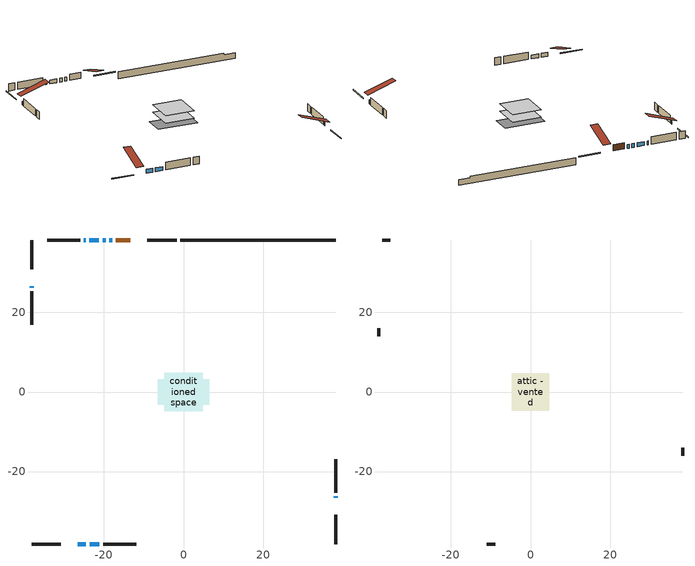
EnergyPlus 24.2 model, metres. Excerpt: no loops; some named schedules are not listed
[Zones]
conditioned space
 floor adiabatic (AdiabaticFloorConstruction): -4.78,-4.78 -4.78,4.78 4.78,4.78 4.78,-4.78 z0.77
 floor foundation (Slab1 construction): -6.52,-3.24 -6.52,3.24 6.52,3.24 6.52,-3.24 z-1.52
 wall outside (RimJoist1 construction): -1.75,38.19 -9.07,38.19 / -38.19,-38.19 -30.88,-38.19 / -38.19,38.19 -38.19,30.88 / 38.19,-38.19 38.19,-30.88 z0.77:1.07
 wall outside (AdiabaticWallConstruction 1): -13.36,38.19 -16.97,38.19 z0.77:2.8
 wall outside (AdiabaticWallConstruction): -17.89,38.19 -18.6,38.19 / -19.52,38.19 -20.31,38.19 / -38.19,26.58 -38.19,26.18 / 38.19,-26.58 38.19,-26.18 / -21.24,38.19 -23.69,38.19 / -24.61,38.19 -25.03,38.19 / -26.58,-38.19 -24.52,-38.19 / -23.59,-38.19 -21.15,-38.19 z0.77:1.99
 wall outside (Wall1 construction): -25.96,38.19 -34.27,38.19 / -20.22,-38.19 -11.91,-38.19 / -38.19,25.26 -38.19,16.94 / 38.19,-25.26 38.19,-16.94 z0.77:3.21
 wall foundation (FoundationWall1 construction): -0.82,38.19,-1.52 -0.82,38.19,0.77 34.29,38.19,0.77 34.29,38.19,0.28 38.19,38.19,0.28 38.19,38.19,-1.52
 window (WindowConstruction): -17.89,38.19 -18.59,38.19 z0.77:1.99
 window (WindowConstruction 5): -19.52,38.19 -20.31,38.19 z0.77:1.99
 window (WindowConstruction 6): -38.19,26.58 -38.19,26.18 z0.77:1.99
 window (WindowConstruction 7): 38.19,-26.58 38.19,-26.18 z0.77:1.99
 window (WindowConstruction 1): -21.24,38.19 -23.68,38.19 z0.77:1.99
 window (WindowConstruction 2): -24.61,38.19 -25.03,38.19 z0.77:1.99
 window (WindowConstruction 3): -26.58,-38.19 -24.52,-38.19 z0.77:1.99
 window (WindowConstruction 4): -23.59,-38.19 -21.15,-38.19 z0.77:1.99
 door (Door): -13.36,38.19 -16.97,38.19 z0.77:2.8
 ceiling adiabatic (AdiabaticFloorConstruction): 4.78,-4.78 4.78,4.78 -4.78,4.78 -4.78,-4.78 z0.77
attic - vented
 floor to conditioned space (Floor1 construction Reversed): -4.75,-4.75 -4.75,4.75 4.75,4.75 4.75,-4.75 z3.21
 wall outside (Wall2 construction): -35.2,38.19 -37.26,38.19 / -10.98,-38.19 -8.92,-38.19 / -38.19,16.01 -38.19,13.95 / 38.19,-16.01 38.19,-13.95 z0.77:3.21
 roof outside (Roof1 construction): -12.43,38.19,3.21 -12.43,28.93,6.3 -9.99,28.93,6.3 -9.99,38.19,3.21; -27.51,-38.19,3.21 -27.51,-28.93,6.3 -29.95,-28.93,6.3 -29.95,-38.19,3.21; -38.19,27.51,3.21 -28.93,27.51,6.3 -28.93,29.95,6.3 -38.19,29.95,3.21; 38.19,-27.51,3.21 28.93,-27.51,6.3 28.93,-29.95,6.3 38.19,-29.95,3.21
[Building]
Building 1: Terrain=Suburbs
[Site:Location]
Estevan AP_SK: Latitude {deg}=49.21; Longitude {deg}=-102.97; Time Zone {hr}=-6; Elevation {m}=580; Keep Site Location Information=Yes
[Site:GroundTemperature:Shallow]
-2.14499, -4.68774, -4.89137, -3.68471, 1.15939, 5.98092, 10.1609, 12.8089, 13.0338, 10.8802, 6.80675, 2.13313
[Site:WaterMainsTemperature]
Calculation Method=Schedule; Temperature Schedule=mains temperature schedule
[Material] Roughness=Rough; Thermal Absorptance=0.9
Name | Thickness {m} | Conductivity {W/m-K} | Density {kg/m3} | Specific Heat {J/kg-K} | Solar Absorptance | Visible Absorptance
asphalt or fiberglass shingles | 0.00635 | 0.162714 | 1121.4 | 1465.45 | 0.84 | 0.84
ceiling loosefill ins | 0.254 | 0.0480833 | 16.02 | 1046.75 | 0.7 | 0.7
ceiling stud and cavity | 0.1397 | 0.0953572 | 65.682 | 1177.47 | 0.7 | 0.7
concrete 4.0 in. | 0.1016 | 1.803125 | 2242.8 | 837.4 | 0.7 | 0.7
concrete 8.0 in. | 0.2032 | 1.803125 | 2242.8 | 837.4 | 0.7 | 0.7
door material | 0.04445 | 0.327969 | 512.64 | 1214.23 | 0.7 | 0.7
exterior vertical ins | 0.0457286 | 0.029427 | 32.04 | 1214.23 | 0.7 | 0.7
floor covering | 0.0127 | 0.0433444 | 54.468 | 1339.84 | 0.6 | 0.6
floor rigid ins; wall rigid ins 1 | 0.512978 | 0.029427 | 32.04 | 1214.23 | 0.7 | 0.7
floor stud and cavity | 0.1397 | 1.75129 | 37.0049 | 1207.88 | 0.7 | 0.7
furniture material conditioned space 1 | 0.1524 | 0.115458 | 640.8 | 1214.23 | 0.6 | 0.6
gypsum board | 0.0127 | 0.160291 | 801 | 837.4 | 0.6 | 0.6
gypsum board 1 | 0.0127 | 0.160291 | 801 | 837.4 | 0.7 | 0.7
osb sheathing 0.5 in. | 0.0127 | 0.115458 | 512.64 | 1214.23 | 0.7 | 0.7
osb sheathing 0.75 in. | 0.01905 | 0.115458 | 512.64 | 1214.23 | 0.7 | 0.7
osb sheathing 2.0 in. | 0.0508 | 0.115458 | 512.64 | 1214.23 | 0.7 | 0.7
rim joist stud and cavity | 0.0508 | 0.0309689 | 125.044 | 1163.47 | 0.6 | 0.6
wall rigid ins | 0.051816 | 0.029427 | 32.04 | 1214.23 | 0.7 | 0.7
wall stud and cavity | 0.1397 | 0.21101 | 139.0536 | 1170.24 | 0.7 | 0.7
wall stud and cavity 1 | 0.0889 | 6.1454 | 50.32683 | 1063.81 | 0.6 | 0.6
wall stud and cavity 2 | 0.0889 | 0.380278 | 52.3479 | 1209.89 | 0.7 | 0.7
wall stud and cavity 3 | 0.0889 | 0.391764 | 83.0341 | 1211.67 | 0.7 | 0.7
wood siding | 0.0254 | 0.102417 | 544.68 | 1172.36 | 0 | 0
wood siding 1 | 0.00254 | 0.102417 | 544.68 | 1172.36 | 0 | 0
wood siding 2; wood siding 3; wood siding 4 | 0.0254 | 0.102417 | 544.68 | 1172.36 | 0.7 | 0.7
[WindowMaterial:SimpleGlazingSystem]
Name | U-Factor {W/m2-K} | Solar Heat Gain Coefficient
WindowMaterial | 2.97981 | 0.61
WindowMaterial 1 | 2.78449 | 0.57
WindowMaterial 2 | 2.986628 | 0.6
WindowMaterial 3 | 2.197386 | 0.56
WindowMaterial 4 | 2.98833 | 0.6
[Construction]
AdiabaticFloorConstruction: floor stud and cavity, floor rigid ins, osb sheathing 0.75 in., floor covering
AdiabaticWallConstruction: wood siding 3, wall rigid ins 1, wall stud and cavity 2, gypsum board
AdiabaticWallConstruction 1: wood siding 4, wall rigid ins 1, wall stud and cavity 2, gypsum board
Door: door material
Floor1 construction Reversed: gypsum board, ceiling stud and cavity, ceiling loosefill ins
FoundationWall1 construction: concrete 8.0 in., gypsum board 1
furniture construction conditioned space 1: furniture material conditioned space 1
PartitionWallConstruction: gypsum board, wall stud and cavity 3, gypsum board
RimJoist1 construction: wood siding 2, osb sheathing 2.0 in., rim joist stud and cavity
Roof1 construction: asphalt or fiberglass shingles
Slab1 construction: concrete 4.0 in.
Wall1 construction: wood siding, wall rigid ins, osb sheathing 0.5 in., wall stud and cavity, gypsum board
Wall2 construction: wood siding 1, wall stud and cavity 1
WindowConstruction: WindowMaterial
WindowConstruction 1; WindowConstruction 4: WindowMaterial 1
WindowConstruction 2: WindowMaterial 2
WindowConstruction 3: WindowMaterial 3
WindowConstruction 5; WindowConstruction 6; WindowConstruction 7: WindowMaterial 4
[Zone] Multiplier=1; Part of Total Floor Area=Yes
Name | Volume {m3}
attic - vented | 45.2928
conditioned space | 439
[Space]
Name | Zone | Volume {m3}
attic - vented 1 | attic - vented | 45.2928
conditioned space 1 | conditioned space | 439
[ZoneInfiltration:EffectiveLeakageArea]
infil attic - vented 1: Zone or Space=attic - vented 1; Schedule=Always On Discrete; Effective Air Leakage Area {cm2}=3099.09; Stack Coefficient=0.000384208; Wind Coefficient=1.32435e-05
[ZoneMixing]
whole house fan mix: Zone or Space=attic - vented; Schedule=Always On Continuous; Design Flow Rate Calculation Method=Flow/Zone; Design Flow Rate {m3/s}=0; Source Zone or Space=conditioned space
[SurfaceProperty:ExposedFoundationPerimeter]
Slab1: Exposed Perimeter Calculation Method=TotalExposedPerimeter; Total Exposed Perimeter {m}=39.014
[InternalMass] Zone or ZoneList=conditioned space; Space or SpaceList=conditioned space 1
Name | Construction | Surface Area {m2}
furniture mass conditioned space 1 | furniture construction conditioned space 1 | 70.2399
partition wall mass | PartitionWallConstruction | 175.6
[Lights]
interior lighting: Zone or ZoneList or Space or SpaceList=conditioned space 1; Schedule=interior lighting schedule; Design Level Calculation Method=LightingLevel; Lighting Level {W}=343.2; Return Air Fraction=0; Fraction Radiant=0.6; Fraction Visible=0.2; Fraction Replaceable=1
[People]
occupants: Zone or ZoneList or Space or SpaceList=conditioned space 1; Number of People Schedule=occupants schedule; Number of People Calculation Method=People; Number of People=3; Fraction Radiant=0.314171; Sensible Heat Fraction=0.56303; Activity Level Schedule=occupants activity schedule; Carbon Dioxide Generation Rate {m3/s-W}=0; Enable ASHRAE 55 Comfort Warnings=No; Mean Radiant Temperature Calculation Type=EnclosureAveraged
[ElectricEquipment] Zone or ZoneList or Space or SpaceList=conditioned space 1; Design Level Calculation Method=EquipmentLevel
Name | Schedule | Design Level {W} | Fraction Latent | Fraction Radiant | Fraction Lost
clothes dryer | clothes dryer schedule | 140.772 | 0.015 | 0.081 | 0.85
clothes washer | clothes washer schedule | 32.1985 | 0.03 | 0.162 | 0.7
cooking range | cooking range schedule | 215.147 | 0.08 | 0.432 | 0.2
dishwasher | dishwasher schedule | 66.8632 | 0.3 | 0.18 | 0.4
fridge | fridge schedule | 72.9452 | 0 | 0.6 | 0
mech vent house fan | mech vent house fan schedule | 0 | 0 | 0 | 1
mech vent house fan cfis | mech vent house fan cfis schedule | 0 | 0 | 0 | 0
misc plug loads | misc plug loads schedule | 494.7 | 0.045 | 0.513 | 0.1
whole house fan | Always On Discrete | 0 | 0 | 0 | 1
[OtherEquipment] Zone or ZoneList or Space or SpaceList=conditioned space 1; Design Level Calculation Method=EquipmentLevel
Name | Fuel Type | Schedule | Design Level {W} | Fraction Latent | Fraction Radiant | Fraction Lost
clothes dryer 1 | Electricity | clothes dryer schedule | 0 | 0.015 | 0.081 | 0.85
cooking range 1 | Electricity | cooking range schedule | 0 | 0.08 | 0.432 | 0.2
general water use latent | None | general water use schedule | 62.594 | 1 | 0 | 0
general water use sensible | None | general water use schedule | -61.6891 | 0 | 0.6 | 0
mech vent house fan latent load | None | Always On Discrete | 0 | 1 | 0 | 0
mech vent house fan sensible load | None | Always On Discrete | 0 | 0 | 0 | 0
water heater energy adjustment1 | NaturalGas | Always On Discrete | 0.01 | 0 | 0 | 1
[ZoneInfiltration:DesignFlowRate] Zone or ZoneList or Space or SpaceList=conditioned space 1; Schedule=Always On Discrete; Design Flow Rate Calculation Method=Flow/Zone; Design Flow Rate {m3/s}=0
infil flow; natural vent flow; whole house fan flow
[Foundation:Kiva]
Foundation Kiva 1: Initial Indoor Air Temperature {C}=21; Wall Height Above Grade {m}=0.769986; Wall Depth Below Slab {m}=0.2032; Custom Block Material Name 1=exterior vertical ins; Custom Block Depth 1 {m}=2.28999; Custom Block X Position 1 {m}=0.2159; Custom Block Z Position 1 {m}=0
[Foundation:Kiva:Settings]
Soil Conductivity {W/m-K}=0.849921; Soil Density {kg/m3}=1842.3; Soil Specific Heat {J/kg-K}=418.7; Ground Solar Absorptivity=0.9; Ground Thermal Absorptivity=0.9; Ground Surface Roughness {m}=0.03; Far-Field Width {m}=40; Deep-Ground Boundary Condition=ZeroFlux; Deep-Ground Depth {m}=40; Minimum Cell Dimension {m}=0.2; Maximum Cell Growth Coefficient=3; Simulation Timestep=Timestep
[Exterior:Lights]
exterior lighting: Schedule=exterior lighting schedule; Design Level {W}=75.6
[Schedule:Constant]
Name | Hourly Value
Always On Continuous; mech vent house fan schedule; mech vent house fan cfis schedule; Always On Discrete | 1
occupants activity schedule | 117.228
fridge schedule | 0
[Schedule:Day:Interval]
interior lighting schedule day: No, 01:00, 0.108182, 04:00, 0.0901515, 05:00, 0.0991667, 06:00, 0.162273, 07:00, 0.270455, 08:00, 0.342576, 10:00, 0.369621, 11:00, 0.351591, 12:00, 0.333561, 13:00, 0.324545, 14:00, 0.31553, 15:00, 0.333561, 16:00, 0.369621, 17:00, 0.450758, 18:00, 0.585985, 19:00, 0.775303, 20:00, 0.955606, 21:00, 0.991667, 22:00, 0.712197, 23:00, 0.360606, 24:00, 0.162273
interior lighting schedule day 1: No, 01:00, 0.100909, 04:00, 0.0840909, 05:00, 0.0925, 06:00, 0.151364, 07:00, 0.252273, 08:00, 0.319545, 10:00, 0.344773, 11:00, 0.327955, 12:00, 0.311136, 13:00, 0.302727, 14:00, 0.294318, 15:00, 0.311136, 16:00, 0.344773, 17:00, 0.420455, 18:00, 0.546591, 19:00, 0.723182, 20:00, 0.891364, 21:00, 0.925, 22:00, 0.664318, 23:00, 0.336364, 24:00, 0.151364
interior lighting schedule day 2: No, 01:00, 0.0927273, 04:00, 0.0772727, 05:00, 0.085, 06:00, 0.139091, 07:00, 0.231818, 08:00, 0.293636, 10:00, 0.316818, 11:00, 0.301364, 12:00, 0.285909, 13:00, 0.278182, 14:00, 0.270455, 15:00, 0.285909, 16:00, 0.316818, 17:00, 0.386364, 18:00, 0.502273, 19:00, 0.664545, 20:00, 0.819091, 21:00, 0.85, 22:00, 0.610455, 23:00, 0.309091, 24:00, 0.139091
interior lighting schedule day 3: No, 01:00, 0.0845455, 04:00, 0.0704545, 05:00, 0.0775, 06:00, 0.126818, 07:00, 0.211364, 08:00, 0.267727, 10:00, 0.288864, 11:00, 0.274773, 12:00, 0.260682, 13:00, 0.253636, 14:00, 0.246591, 15:00, 0.260682, 16:00, 0.288864, 17:00, 0.352273, 18:00, 0.457955, 19:00, 0.605909, 20:00, 0.746818, 21:00, 0.775, 22:00, 0.556591, 23:00, 0.281818, 24:00, 0.126818
interior lighting schedule day 4: No, 01:00, 0.0763636, 04:00, 0.0636364, 05:00, 0.07, 06:00, 0.114545, 07:00, 0.190909, 08:00, 0.241818, 10:00, 0.260909, 11:00, 0.248182, 12:00, 0.235455, 13:00, 0.229091, 14:00, 0.222727, 15:00, 0.235455, 16:00, 0.260909, 17:00, 0.318182, 18:00, 0.413636, 19:00, 0.547273, 20:00, 0.674545, 21:00, 0.7, 22:00, 0.502727, 23:00, 0.254545, 24:00, 0.114545
interior lighting schedule default day: No, 24:00, 0
[Schedule:Week:Daily]
interior lighting schedule Week Rule - Jan1-Jan27: interior lighting schedule day, interior lighting schedule day, interior lighting schedule day, interior lighting schedule day, interior lighting schedule day, interior lighting schedule day, interior lighting schedule day, interior lighting schedule default day, interior lighting schedule default day, interior lighting schedule default day, interior lighting schedule default day, interior lighting schedule default day
interior lighting schedule Week Rule - Jan28-Feb3: interior lighting schedule day, interior lighting schedule day, interior lighting schedule day, interior lighting schedule day, interior lighting schedule day 1, interior lighting schedule day 1, interior lighting schedule day 1, interior lighting schedule default day, interior lighting schedule default day, interior lighting schedule default day, interior lighting schedule default day, interior lighting schedule default day
interior lighting schedule Week Rule - Feb4-Feb24: interior lighting schedule day 1, interior lighting schedule day 1, interior lighting schedule day 1, interior lighting schedule day 1, interior lighting schedule day 1, interior lighting schedule day 1, interior lighting schedule day 1, interior lighting schedule default day, interior lighting schedule default day, interior lighting schedule default day, interior lighting schedule default day, interior lighting schedule default day
interior lighting schedule Week Rule - Feb25-Mar3: interior lighting schedule day 1, interior lighting schedule day 1, interior lighting schedule day 1, interior lighting schedule day 1, interior lighting schedule day 2, interior lighting schedule day 2, interior lighting schedule day 2, interior lighting schedule default day, interior lighting schedule default day, interior lighting schedule default day, interior lighting schedule default day, interior lighting schedule default day
interior lighting schedule Week Rule - Mar4-Mar31: interior lighting schedule day 2, interior lighting schedule day 2, interior lighting schedule day 2, interior lighting schedule day 2, interior lighting schedule day 2, interior lighting schedule day 2, interior lighting schedule day 2, interior lighting schedule default day, interior lighting schedule default day, interior lighting schedule default day, interior lighting schedule default day, interior lighting schedule default day
interior lighting schedule Week Rule - Apr1-Apr28: interior lighting schedule day 3, interior lighting schedule day 3, interior lighting schedule day 3, interior lighting schedule day 3, interior lighting schedule day 3, interior lighting schedule day 3, interior lighting schedule day 3, interior lighting schedule default day, interior lighting schedule default day, interior lighting schedule default day, interior lighting schedule default day, interior lighting schedule default day
interior lighting schedule Week Rule - Apr29-May5: interior lighting schedule day 3, interior lighting schedule day 3, interior lighting schedule day 4, interior lighting schedule day 4, interior lighting schedule day 4, interior lighting schedule day 4, interior lighting schedule day 4, interior lighting schedule default day, interior lighting schedule default day, interior lighting schedule default day, interior lighting schedule default day, interior lighting schedule default day
interior lighting schedule Week Rule - May6-May26: interior lighting schedule day 4, interior lighting schedule day 4, interior lighting schedule day 4, interior lighting schedule day 4, interior lighting schedule day 4, interior lighting schedule day 4, interior lighting schedule day 4, interior lighting schedule default day, interior lighting schedule default day, interior lighting schedule default day, interior lighting schedule default day, interior lighting schedule default day
interior lighting schedule Week Rule - May27-Jun2: interior lighting schedule day 4, interior lighting schedule day 4, interior lighting schedule day 4, interior lighting schedule day 4, interior lighting schedule day 4, interior lighting schedule day 5, interior lighting schedule day 5, interior lighting schedule default day, interior lighting schedule default day, interior lighting schedule default day, interior lighting schedule default day, interior lighting schedule default day
interior lighting schedule Week Rule - Jun3-Jun30: interior lighting schedule day 5, interior lighting schedule day 5, interior lighting schedule day 5, interior lighting schedule day 5, interior lighting schedule day 5, interior lighting schedule day 5, interior lighting schedule day 5, interior lighting schedule default day, interior lighting schedule default day, interior lighting schedule default day, interior lighting schedule default day, interior lighting schedule default day
interior lighting schedule Week Rule - Jul1-Jul28: interior lighting schedule day 6, interior lighting schedule day 6, interior lighting schedule day 6, interior lighting schedule day 6, interior lighting schedule day 6, interior lighting schedule day 6, interior lighting schedule day 6, interior lighting schedule default day, interior lighting schedule default day, interior lighting schedule default day, interior lighting schedule default day, interior lighting schedule default day
interior lighting schedule Week Rule - Jul29-Aug4: interior lighting schedule day 6, interior lighting schedule day 6, interior lighting schedule day 6, interior lighting schedule day 7, interior lighting schedule day 7, interior lighting schedule day 7, interior lighting schedule day 7, interior lighting schedule default day, interior lighting schedule default day, interior lighting schedule default day, interior lighting schedule default day, interior lighting schedule default day
interior lighting schedule Week Rule - Aug5-Aug25: interior lighting schedule day 7, interior lighting schedule day 7, interior lighting schedule day 7, interior lighting schedule day 7, interior lighting schedule day 7, interior lighting schedule day 7, interior lighting schedule day 7, interior lighting schedule default day, interior lighting schedule default day, interior lighting schedule default day, interior lighting schedule default day, interior lighting schedule default day
interior lighting schedule Week Rule - Aug26-Sep1: interior lighting schedule day 7, interior lighting schedule day 7, interior lighting schedule day 7, interior lighting schedule day 7, interior lighting schedule day 7, interior lighting schedule day 7, interior lighting schedule day 8, interior lighting schedule default day, interior lighting schedule default day, interior lighting schedule default day, interior lighting schedule default day, interior lighting schedule default day
interior lighting schedule Week Rule - Sep2-Sep29: interior lighting schedule day 8, interior lighting schedule day 8, interior lighting schedule day 8, interior lighting schedule day 8, interior lighting schedule day 8, interior lighting schedule day 8, interior lighting schedule day 8, interior lighting schedule default day, interior lighting schedule default day, interior lighting schedule default day, interior lighting schedule default day, interior lighting schedule default day
interior lighting schedule Week Rule - Sep30-Oct6: interior lighting schedule day 8, interior lighting schedule day 9, interior lighting schedule day 9, interior lighting schedule day 9, interior lighting schedule day 9, interior lighting schedule day 9, interior lighting schedule day 9, interior lighting schedule default day, interior lighting schedule default day, interior lighting schedule default day, interior lighting schedule default day, interior lighting schedule default day
interior lighting schedule Week Rule - Oct7-Oct27: interior lighting schedule day 9, interior lighting schedule day 9, interior lighting schedule day 9, interior lighting schedule day 9, interior lighting schedule day 9, interior lighting schedule day 9, interior lighting schedule day 9, interior lighting schedule default day, interior lighting schedule default day, interior lighting schedule default day, interior lighting schedule default day, interior lighting schedule default day
interior lighting schedule Week Rule - Oct28-Nov3: interior lighting schedule day 9, interior lighting schedule day 9, interior lighting schedule day 9, interior lighting schedule day 9, interior lighting schedule day 10, interior lighting schedule day 10, interior lighting schedule day 10, interior lighting schedule default day, interior lighting schedule default day, interior lighting schedule default day, interior lighting schedule default day, interior lighting schedule default day
interior lighting schedule Week Rule - Nov4-Nov24: interior lighting schedule day 10, interior lighting schedule day 10, interior lighting schedule day 10, interior lighting schedule day 10, interior lighting schedule day 10, interior lighting schedule day 10, interior lighting schedule day 10, interior lighting schedule default day, interior lighting schedule default day, interior lighting schedule default day, interior lighting schedule default day, interior lighting schedule default day
interior lighting schedule Week Rule - Nov25-Dec1: interior lighting schedule day 10, interior lighting schedule day 10, interior lighting schedule day 10, interior lighting schedule day 10, interior lighting schedule day 10, interior lighting schedule day 10, interior lighting schedule day 11, interior lighting schedule default day, interior lighting schedule default day, interior lighting schedule default day, interior lighting schedule default day, interior lighting schedule default day
interior lighting schedule Week Rule - Dec2-Dec31: interior lighting schedule day 11, interior lighting schedule day 11, interior lighting schedule day 11, interior lighting schedule day 11, interior lighting schedule day 11, interior lighting schedule day 11, interior lighting schedule day 11, interior lighting schedule default day, interior lighting schedule default day, interior lighting schedule default day, interior lighting schedule default day, interior lighting schedule default day
occupants schedule Week Rule - Jan1-Dec31: occupants schedule day, occupants schedule day, occupants schedule day, occupants schedule day, occupants schedule day, occupants schedule day, occupants schedule day, occupants schedule default day, occupants schedule default day, occupants schedule default day, occupants schedule default day, occupants schedule default day
clothes dryer schedule Week Rule - Jan1-Dec31: clothes dryer schedule day, clothes dryer schedule day, clothes dryer schedule day, clothes dryer schedule day, clothes dryer schedule day, clothes dryer schedule day, clothes dryer schedule day, clothes dryer schedule default day, clothes dryer schedule default day, clothes dryer schedule default day, clothes dryer schedule default day, clothes dryer schedule default day
clothes washer schedule Week Rule - Jan1-Dec31: clothes washer schedule day, clothes washer schedule day, clothes washer schedule day, clothes washer schedule day, clothes washer schedule day, clothes washer schedule day, clothes washer schedule day, clothes washer schedule default day, clothes washer schedule default day, clothes washer schedule default day, clothes washer schedule default day, clothes washer schedule default day
cooking range schedule Week Rule - Jan1-Dec31: cooking range schedule day, cooking range schedule day, cooking range schedule day, cooking range schedule day, cooking range schedule day, cooking range schedule day, cooking range schedule day, cooking range schedule default day, cooking range schedule default day, cooking range schedule default day, cooking range schedule default day, cooking range schedule default day
dishwasher schedule Week Rule - Jan1-Dec31: dishwasher schedule day, dishwasher schedule day, dishwasher schedule day, dishwasher schedule day, dishwasher schedule day, dishwasher schedule day, dishwasher schedule day, dishwasher schedule default day, dishwasher schedule default day, dishwasher schedule default day, dishwasher schedule default day, dishwasher schedule default day
misc plug loads schedule Week Rule - Jan1-Dec31: misc plug loads schedule day, misc plug loads schedule day, misc plug loads schedule day, misc plug loads schedule day, misc plug loads schedule day, misc plug loads schedule day, misc plug loads schedule day, misc plug loads schedule default day, misc plug loads schedule default day, misc plug loads schedule default day, misc plug loads schedule default day, misc plug loads schedule default day
general water use schedule Week Rule - Jan1-Dec31: general water use schedule day, general water use schedule day, general water use schedule day, general water use schedule day, general water use schedule day, general water use schedule day, general water use schedule day, general water use schedule default day, general water use schedule default day, general water use schedule default day, general water use schedule default day, general water use schedule default day
exterior lighting schedule Week Rule - Jan1-Jan27: exterior lighting schedule day, exterior lighting schedule day, exterior lighting schedule day, exterior lighting schedule day, exterior lighting schedule day, exterior lighting schedule day, exterior lighting schedule day, exterior lighting schedule default day, exterior lighting schedule default day, exterior lighting schedule default day, exterior lighting schedule default day, exterior lighting schedule default day
exterior lighting schedule Week Rule - Jan28-Feb3: exterior lighting schedule day, exterior lighting schedule day, exterior lighting schedule day, exterior lighting schedule day, exterior lighting schedule day 1, exterior lighting schedule day 1, exterior lighting schedule day 1, exterior lighting schedule default day, exterior lighting schedule default day, exterior lighting schedule default day, exterior lighting schedule default day, exterior lighting schedule default day
exterior lighting schedule Week Rule - Feb4-Feb24: exterior lighting schedule day 1, exterior lighting schedule day 1, exterior lighting schedule day 1, exterior lighting schedule day 1, exterior lighting schedule day 1, exterior lighting schedule day 1, exterior lighting schedule day 1, exterior lighting schedule default day, exterior lighting schedule default day, exterior lighting schedule default day, exterior lighting schedule default day, exterior lighting schedule default day
exterior lighting schedule Week Rule - Feb25-Mar3: exterior lighting schedule day 1, exterior lighting schedule day 1, exterior lighting schedule day 1, exterior lighting schedule day 1, exterior lighting schedule day 2, exterior lighting schedule day 2, exterior lighting schedule day 2, exterior lighting schedule default day, exterior lighting schedule default day, exterior lighting schedule default day, exterior lighting schedule default day, exterior lighting schedule default day
exterior lighting schedule Week Rule - Mar4-Mar31: exterior lighting schedule day 2, exterior lighting schedule day 2, exterior lighting schedule day 2, exterior lighting schedule day 2, exterior lighting schedule day 2, exterior lighting schedule day 2, exterior lighting schedule day 2, exterior lighting schedule default day, exterior lighting schedule default day, exterior lighting schedule default day, exterior lighting schedule default day, exterior lighting schedule default day
exterior lighting schedule Week Rule - Apr1-Apr28: exterior lighting schedule day 3, exterior lighting schedule day 3, exterior lighting schedule day 3, exterior lighting schedule day 3, exterior lighting schedule day 3, exterior lighting schedule day 3, exterior lighting schedule day 3, exterior lighting schedule default day, exterior lighting schedule default day, exterior lighting schedule default day, exterior lighting schedule default day, exterior lighting schedule default day
exterior lighting schedule Week Rule - Apr29-May5: exterior lighting schedule day 3, exterior lighting schedule day 3, exterior lighting schedule day 4, exterior lighting schedule day 4, exterior lighting schedule day 4, exterior lighting schedule day 4, exterior lighting schedule day 4, exterior lighting schedule default day, exterior lighting schedule default day, exterior lighting schedule default day, exterior lighting schedule default day, exterior lighting schedule default day
exterior lighting schedule Week Rule - May6-May26: exterior lighting schedule day 4, exterior lighting schedule day 4, exterior lighting schedule day 4, exterior lighting schedule day 4, exterior lighting schedule day 4, exterior lighting schedule day 4, exterior lighting schedule day 4, exterior lighting schedule default day, exterior lighting schedule default day, exterior lighting schedule default day, exterior lighting schedule default day, exterior lighting schedule default day
exterior lighting schedule Week Rule - May27-Jun2: exterior lighting schedule day 4, exterior lighting schedule day 4, exterior lighting schedule day 4, exterior lighting schedule day 4, exterior lighting schedule day 4, exterior lighting schedule day 5, exterior lighting schedule day 5, exterior lighting schedule default day, exterior lighting schedule default day, exterior lighting schedule default day, exterior lighting schedule default day, exterior lighting schedule default day
exterior lighting schedule Week Rule - Jun3-Jun30: exterior lighting schedule day 5, exterior lighting schedule day 5, exterior lighting schedule day 5, exterior lighting schedule day 5, exterior lighting schedule day 5, exterior lighting schedule day 5, exterior lighting schedule day 5, exterior lighting schedule default day, exterior lighting schedule default day, exterior lighting schedule default day, exterior lighting schedule default day, exterior lighting schedule default day
exterior lighting schedule Week Rule - Jul1-Jul28: exterior lighting schedule day 6, exterior lighting schedule day 6, exterior lighting schedule day 6, exterior lighting schedule day 6, exterior lighting schedule day 6, exterior lighting schedule day 6, exterior lighting schedule day 6, exterior lighting schedule default day, exterior lighting schedule default day, exterior lighting schedule default day, exterior lighting schedule default day, exterior lighting schedule default day
exterior lighting schedule Week Rule - Jul29-Aug4: exterior lighting schedule day 6, exterior lighting schedule day 6, exterior lighting schedule day 6, exterior lighting schedule day 7, exterior lighting schedule day 7, exterior lighting schedule day 7, exterior lighting schedule day 7, exterior lighting schedule default day, exterior lighting schedule default day, exterior lighting schedule default day, exterior lighting schedule default day, exterior lighting schedule default day
exterior lighting schedule Week Rule - Aug5-Aug25: exterior lighting schedule day 7, exterior lighting schedule day 7, exterior lighting schedule day 7, exterior lighting schedule day 7, exterior lighting schedule day 7, exterior lighting schedule day 7, exterior lighting schedule day 7, exterior lighting schedule default day, exterior lighting schedule default day, exterior lighting schedule default day, exterior lighting schedule default day, exterior lighting schedule default day
exterior lighting schedule Week Rule - Aug26-Sep1: exterior lighting schedule day 7, exterior lighting schedule day 7, exterior lighting schedule day 7, exterior lighting schedule day 7, exterior lighting schedule day 7, exterior lighting schedule day 7, exterior lighting schedule day 8, exterior lighting schedule default day, exterior lighting schedule default day, exterior lighting schedule default day, exterior lighting schedule default day, exterior lighting schedule default day
exterior lighting schedule Week Rule - Sep2-Sep29: exterior lighting schedule day 8, exterior lighting schedule day 8, exterior lighting schedule day 8, exterior lighting schedule day 8, exterior lighting schedule day 8, exterior lighting schedule day 8, exterior lighting schedule day 8, exterior lighting schedule default day, exterior lighting schedule default day, exterior lighting schedule default day, exterior lighting schedule default day, exterior lighting schedule default day
exterior lighting schedule Week Rule - Sep30-Oct6: exterior lighting schedule day 8, exterior lighting schedule day 9, exterior lighting schedule day 9, exterior lighting schedule day 9, exterior lighting schedule day 9, exterior lighting schedule day 9, exterior lighting schedule day 9, exterior lighting schedule default day, exterior lighting schedule default day, exterior lighting schedule default day, exterior lighting schedule default day, exterior lighting schedule default day
exterior lighting schedule Week Rule - Oct7-Oct27: exterior lighting schedule day 9, exterior lighting schedule day 9, exterior lighting schedule day 9, exterior lighting schedule day 9, exterior lighting schedule day 9, exterior lighting schedule day 9, exterior lighting schedule day 9, exterior lighting schedule default day, exterior lighting schedule default day, exterior lighting schedule default day, exterior lighting schedule default day, exterior lighting schedule default day
exterior lighting schedule Week Rule - Oct28-Nov3: exterior lighting schedule day 9, exterior lighting schedule day 9, exterior lighting schedule day 9, exterior lighting schedule day 9, exterior lighting schedule day 10, exterior lighting schedule day 10, exterior lighting schedule day 10, exterior lighting schedule default day, exterior lighting schedule default day, exterior lighting schedule default day, exterior lighting schedule default day, exterior lighting schedule default day
exterior lighting schedule Week Rule - Nov4-Nov24: exterior lighting schedule day 10, exterior lighting schedule day 10, exterior lighting schedule day 10, exterior lighting schedule day 10, exterior lighting schedule day 10, exterior lighting schedule day 10, exterior lighting schedule day 10, exterior lighting schedule default day, exterior lighting schedule default day, exterior lighting schedule default day, exterior lighting schedule default day, exterior lighting schedule default day
exterior lighting schedule Week Rule - Nov25-Dec1: exterior lighting schedule day 10, exterior lighting schedule day 10, exterior lighting schedule day 10, exterior lighting schedule day 10, exterior lighting schedule day 10, exterior lighting schedule day 10, exterior lighting schedule day 11, exterior lighting schedule default day, exterior lighting schedule default day, exterior lighting schedule default day, exterior lighting schedule default day, exterior lighting schedule default day
exterior lighting schedule Week Rule - Dec2-Dec31: exterior lighting schedule day 11, exterior lighting schedule day 11, exterior lighting schedule day 11, exterior lighting schedule day 11, exterior lighting schedule day 11, exterior lighting schedule day 11, exterior lighting schedule day 11, exterior lighting schedule default day, exterior lighting schedule default day, exterior lighting schedule default day, exterior lighting schedule default day, exterior lighting schedule default day
[Schedule:Year]
interior lighting schedule: interior lighting schedule Week Rule - Jan1-Jan27, 1, 1, 1, 27, interior lighting schedule Week Rule - Jan28-Feb3, 1, 28, 2, 3, interior lighting schedule Week Rule - Feb4-Feb24, 2, 4, 2, 24, interior lighting schedule Week Rule - Feb25-Mar3, 2, 25, 3, 3, interior lighting schedule Week Rule - Mar4-Mar31, 3, 4, 3, 31, interior lighting schedule Week Rule - Apr1-Apr28, 4, 1, 4, 28, interior lighting schedule Week Rule - Apr29-May5, 4, 29, 5, 5, interior lighting schedule Week Rule - May6-May26, 5, 6, 5, 26, interior lighting schedule Week Rule - May27-Jun2, 5, 27, 6, 2, interior lighting schedule Week Rule - Jun3-Jun30, 6, 3, 6, 30, interior lighting schedule Week Rule - Jul1-Jul28, 7, 1, 7, 28, interior lighting schedule Week Rule - Jul29-Aug4, 7, 29, 8, 4, interior lighting schedule Week Rule - Aug5-Aug25, 8, 5, 8, 25, interior lighting schedule Week Rule - Aug26-Sep1, 8, 26, 9, 1, interior lighting schedule Week Rule - Sep2-Sep29, 9, 2, 9, 29, interior lighting schedule Week Rule - Sep30-Oct6, 9, 30, 10, 6, interior lighting schedule Week Rule - Oct7-Oct27, 10, 7, 10, 27, interior lighting schedule Week Rule - Oct28-Nov3, 10, 28, 11, 3, interior lighting schedule Week Rule - Nov4-Nov24, 11, 4, 11, 24, interior lighting schedule Week Rule - Nov25-Dec1, 11, 25, 12, 1, interior lighting schedule Week Rule - Dec2-Dec31, 12, 2, 12, 31
occupants schedule: occupants schedule Week Rule - Jan1-Dec31, 1, 1, 12, 31
clothes dryer schedule: clothes dryer schedule Week Rule - Jan1-Dec31, 1, 1, 12, 31
clothes washer schedule: clothes washer schedule Week Rule - Jan1-Dec31, 1, 1, 12, 31
cooking range schedule: cooking range schedule Week Rule - Jan1-Dec31, 1, 1, 12, 31
dishwasher schedule: dishwasher schedule Week Rule - Jan1-Dec31, 1, 1, 12, 31
misc plug loads schedule: misc plug loads schedule Week Rule - Jan1-Dec31, 1, 1, 12, 31
general water use schedule: general water use schedule Week Rule - Jan1-Dec31, 1, 1, 12, 31
exterior lighting schedule: exterior lighting schedule Week Rule - Jan1-Jan27, 1, 1, 1, 27, exterior lighting schedule Week Rule - Jan28-Feb3, 1, 28, 2, 3, exterior lighting schedule Week Rule - Feb4-Feb24, 2, 4, 2, 24, exterior lighting schedule Week Rule - Feb25-Mar3, 2, 25, 3, 3, exterior lighting schedule Week Rule - Mar4-Mar31, 3, 4, 3, 31, exterior lighting schedule Week Rule - Apr1-Apr28, 4, 1, 4, 28, exterior lighting schedule Week Rule - Apr29-May5, 4, 29, 5, 5, exterior lighting schedule Week Rule - May6-May26, 5, 6, 5, 26, exterior lighting schedule Week Rule - May27-Jun2, 5, 27, 6, 2, exterior lighting schedule Week Rule - Jun3-Jun30, 6, 3, 6, 30, exterior lighting schedule Week Rule - Jul1-Jul28, 7, 1, 7, 28, exterior lighting schedule Week Rule - Jul29-Aug4, 7, 29, 8, 4, exterior lighting schedule Week Rule - Aug5-Aug25, 8, 5, 8, 25, exterior lighting schedule Week Rule - Aug26-Sep1, 8, 26, 9, 1, exterior lighting schedule Week Rule - Sep2-Sep29, 9, 2, 9, 29, exterior lighting schedule Week Rule - Sep30-Oct6, 9, 30, 10, 6, exterior lighting schedule Week Rule - Oct7-Oct27, 10, 7, 10, 27, exterior lighting schedule Week Rule - Oct28-Nov3, 10, 28, 11, 3, exterior lighting schedule Week Rule - Nov4-Nov24, 11, 4, 11, 24, exterior lighting schedule Week Rule - Nov25-Dec1, 11, 25, 12, 1, exterior lighting schedule Week Rule - Dec2-Dec31, 12, 2, 12, 31
[Schedule:Compact]
mains temperature schedule: Through: 01/01, For: AllDays, Until: 24:00, 3.75667, Through: 01/02, For: AllDays, Until: 24:00, 3.67667, Through: 01/03, For: AllDays, Until: 24:00, 3.59778, Through: 01/04, For: AllDays, Until: 24:00, 3.52056, Through: 01/05, For: AllDays, Until: 24:00, 3.44389, Through: 01/06, For: AllDays, Until: 24:00, 3.36833, Through: 01/07, For: AllDays, Until: 24:00, 3.29444, Through: 01/08, For: AllDays, Until: 24:00, 3.22111, Through: 01/09, For: AllDays, Until: 24:00, 3.14944, Through: 01/10, For: AllDays, Until: 24:00, 3.07889, Through: 01/11, For: AllDays, Until: 24:00, 3.00944, Through: 01/12, For: AllDays, Until: 24:00, 2.94111, Through: 01/13, For: AllDays, Until: 24:00, 2.87389, Through: 01/14, For: AllDays, Until: 24:00, 2.80833, Through: 01/15, For: AllDays, Until: 24:00, 2.74444, Through: 01/16, For: AllDays, Until: 24:00, 2.68111, Through: 01/17, For: AllDays, Until: 24:00, 2.61944, Through: 01/18, For: AllDays, Until: 24:00, 2.55944, Through: 01/19, For: AllDays, Until: 24:00, 2.50056, Through: 01/20, For: AllDays, Until: 24:00, 2.44333, Through: 01/21, For: AllDays, Until: 24:00, 2.38722, Through: 01/22, For: AllDays, Until: 24:00, 2.33278, Through: 01/23, For: AllDays, Until: 24:00, 2.27944, Through: 01/24, For: AllDays, Until: 24:00, 2.22778, Through: 01/25, For: AllDays, Until: 24:00, 2.17778, Through: 01/26, For: AllDays, Until: 24:00, 2.12889, Through: 01/27, For: AllDays, Until: 24:00, 2.08167, Through: 01/28, For: AllDays, Until: 24:00, 2.03611, Through: 01/29, For: AllDays, Until: 24:00, 1.99222, Through: 01/30, For: AllDays, Until: 24:00, 1.94944, Through: 01/31, For: AllDays, Until: 24:00, 1.90833, Through: 02/01, For: AllDays, Until: 24:00, 1.86944, Through: 02/02, For: AllDays, Until: 24:00, 1.83167, Through: 02/03, For: AllDays, Until: 24:00, 1.795, Through: 02/04, For: AllDays, Until: 24:00, 1.76056, Through: 02/05, For: AllDays, Until: 24:00, 1.72778, Through: 02/06, For: AllDays, Until: 24:00, 1.69667, Through: 02/07, For: AllDays, Until: 24:00, 1.66667, Through: 02/08, For: AllDays, Until: 24:00, 1.63889, Through: 02/09, For: AllDays, Until: 24:00, 1.61222, Through: 02/10, For: AllDays, Until: 24:00, 1.58778, Through: 02/11, For: AllDays, Until: 24:00, 1.56444, Through: 02/12, For: AllDays, Until: 24:00, 1.54333, Through: 02/13, For: AllDays, Until: 24:00, 1.52389, Through: 02/14, For: AllDays, Until: 24:00, 1.50556, Through: 02/15, For: AllDays, Until: 24:00, 1.48944, Through: 02/16, For: AllDays, Until: 24:00, 1.475, Through: 02/17, For: AllDays, Until: 24:00, 1.46222, Through: 02/18, For: AllDays, Until: 24:00, 1.45111, Through: 02/19, For: AllDays, Until: 24:00, 1.44167, Through: 02/20, For: AllDays, Until: 24:00, 1.43389, Through: 02/21, For: AllDays, Until: 24:00, 1.42778, Through: 02/22, For: AllDays, Until: 24:00, 1.42389, Through: 02/23, For: AllDays, Until: 24:00, 1.42111, Through: 02/24, For: AllDays, Until: 24:00, 1.42056, Through: 02/25, For: AllDays, Until: 24:00, 1.42167, Through: 02/26, For: AllDays, Until: 24:00, 1.42389, Through: 02/27, For: AllDays, Until: 24:00, 1.42833, Through: 02/28, For: AllDays, Until: 24:00, 1.43444, Through: 03/01, For: AllDays, Until: 24:00, 1.44222, Through: 03/02, For: AllDays, Until: 24:00, 1.45222, Through: 03/03, For: AllDays, Until: 24:00, 1.46333, Through: 03/04, For: AllDays, Until: 24:00, 1.47611, Through: 03/05, For: AllDays, Until: 24:00, 1.49111, Through: 03/06, For: AllDays, Until: 24:00, 1.50722, Through: 03/07, For: AllDays, Until: 24:00, 1.52556, Through: 03/08, For: AllDays, Until: 24:00, 1.545, Through: 03/09, For: AllDays, Until: 24:00, 1.56667, Through: 03/10, For: AllDays, Until: 24:00, 1.59, Through: 03/11, For: AllDays, Until: 24:00, 1.61444, Through: 03/12, For: AllDays, Until: 24:00, 1.64111, Through: 03/13, For: AllDays, Until: 24:00, 1.66944, Through: 03/14, For: AllDays, Until: 24:00, 1.69889, Through: 03/15, For: AllDays, Until: 24:00, 1.73056, Through: 03/16, For: AllDays, Until: 24:00, 1.76333, Through: 03/17, For: AllDays, Until: 24:00, 1.79833, Through: 03/18, For: AllDays, Until: 24:00, 1.83444, Through: 03/19, For: AllDays, Until: 24:00, 1.87222, Through: 03/20, For: AllDays, Until: 24:00, 1.91222, Through: 03/21, For: AllDays, Until: 24:00, 1.95333, Through: 03/22, For: AllDays, Until: 24:00, 1.99556, Through: 03/23, For: AllDays, Until: 24:00, 2.04, Through: 03/24, For: AllDays, Until: 24:00, 2.08556, Through: 03/25, For: AllDays, Until: 24:00, 2.13278, Through: 03/26, For: AllDays, Until: 24:00, 2.18167, Through: 03/27, For: AllDays, Until: 24:00, 2.23222, Through: 03/28, For: AllDays, Until: 24:00, 2.28389, Through: 03/29, For: AllDays, Until: 24:00, 2.33722, Through: 03/30, For: AllDays, Until: 24:00, 2.39167, Through: 03/31, For: AllDays, Until: 24:00, 2.44778, Through: 04/01, For: AllDays, Until: 24:00, 2.50556, Through: 04/02, For: AllDays, Until: 24:00, 2.56444, Through: 04/03, For: AllDays, Until: 24:00, 2.625, Through: 04/04, For: AllDays, Until: 24:00, 2.68667, Through: 04/05, For: AllDays, Until: 24:00, 2.74944, Through: 04/06, For: AllDays, Until: 24:00, 2.81389, Through: 04/07, For: AllDays, Until: 24:00, 2.87944, Through: 04/08, For: AllDays, Until: 24:00, 2.94667, Through: 04/09, For: AllDays, Until: 24:00, 3.015, Through: 04/10, For: AllDays, Until: 24:00, 3.08444, Through: 04/11, For: AllDays, Until: 24:00, 3.15556, Through: 04/12, For: AllDays, Until: 24:00, 3.22722, Through: 04/13, For: AllDays, Until: 24:00, 3.30056, Through: 04/14, For: AllDays, Until: 24:00, 3.375, Through: 04/15, For: AllDays, Until: 24:00, 3.45, Through: 04/16, For: AllDays, Until: 24:00, 3.52667, Through: 04/17, For: AllDays, Until: 24:00, 3.60444, Through: 04/18, For: AllDays, Until: 24:00, 3.68333, Through: 04/19, For: AllDays, Until: 24:00, 3.76333, Through: 04/20, For: AllDays, Until: 24:00, 3.84389, Through: 04/21, For: AllDays, Until: 24:00, 3.92611, Through: 04/22, For: AllDays, Until: 24:00, 4.00889, Through: 04/23, For: AllDays, Until: 24:00, 4.09278, Through: 04/24, For: AllDays, Until: 24:00, 4.17722, Through: 04/25, For: AllDays, Until: 24:00, 4.26278, Through: 04/26, For: AllDays, Until: 24:00, 4.34944, Through: 04/27, For: AllDays, Until: 24:00, 4.43667, Through: 04/28, For: AllDays, Until: 24:00, 4.525, Through: 04/29, For: AllDays, Until: 24:00, 4.61444, Through: 04/30, For: AllDays, Until: 24:00, 4.70389, Through: 05/01, For: AllDays, Until: 24:00, 4.79444, Through: 05/02, For: AllDays, Until: 24:00, 4.88611, Through: 05/03, For: AllDays, Until: 24:00, 4.97778, Through: 05/04, For: AllDays, Until: 24:00, 5.07056, Through: 05/05, For: AllDays, Until: 24:00, 5.16389, Through: 05/06, For: AllDays, Until: 24:00, 5.25778, Through: 05/07, For: AllDays, Until: 24:00, 5.35222, Through: 05/08, For: AllDays, Until: 24:00, 5.44722, Through: 05/09, For: AllDays, Until: 24:00, 5.54278, Through: 05/10, For: AllDays, Until: 24:00, 5.63889, Through: 05/11, For: AllDays, Until: 24:00, 5.73556, Through: 05/12, For: AllDays, Until: 24:00, 5.83278, Through: 05/13, For: AllDays, Until: 24:00, 5.93, Through: 05/14, For: AllDays, Until: 24:00, 6.02778, Through: 05/15, For: AllDays, Until: 24:00, 6.12611, Through: 05/16, For: AllDays, Until: 24:00, 6.225, Through: 05/17, For: AllDays, Until: 24:00, 6.32389, Through: 05/18, For: AllDays, Until: 24:00, 6.42278, Through: 05/19, For: AllDays, Until: 24:00, 6.52222, Through: 05/20, For: AllDays, Until: 24:00, 6.62167, Through: 05/21, For: AllDays, Until: 24:00, 6.72167, Through: 05/22, For: AllDays, Until: 24:00, 6.82111, Through: 05/23, For: AllDays, Until: 24:00, 6.92111, Through: 05/24, For: AllDays, Until: 24:00, 7.02167, Through: 05/25, For: AllDays, Until: 24:00, 7.12167, Through: 05/26, For: AllDays, Until: 24:00, 7.22167, Through: 05/27, For: AllDays, Until: 24:00, 7.32222, Through: 05/28, For: AllDays, Until: 24:00, 7.42222, Through: 05/29, For: AllDays, Until: 24:00, 7.52278, Through: 05/30, For: AllDays, Until: 24:00, 7.62278, Through: 05/31, For: AllDays, Until: 24:00, 7.72278, Through: 06/01, For: AllDays, Until: 24:00, 7.82222, Through: 06/02, For: AllDays, Until: 24:00, 7.92222, Through: 06/03, For: AllDays, Until: 24:00, 8.02167, Through: 06/04, For: AllDays, Until: 24:00, 8.12056, Through: 06/05, For: AllDays, Until: 24:00, 8.22, Through: 06/06, For: AllDays, Until: 24:00, 8.31833, Through: 06/07, For: AllDays, Until: 24:00, 8.41667, Through: 06/08, For: AllDays, Until: 24:00, 8.515, Through: 06/09, For: AllDays, Until: 24:00, 8.61222, Through: 06/10, For: AllDays, Until: 24:00, 8.70944, Through: 06/11, For: AllDays, Until: 24:00, 8.80667, Through: 06/12, For: AllDays, Until: 24:00, 8.90278, Through: 06/13, For: AllDays, Until: 24:00, 8.99889, Through: 06/14, For: AllDays, Until: 24:00, 9.09389, Through: 06/15, For: AllDays, Until: 24:00, 9.18889, Through: 06/16, For: AllDays, Until: 24:00, 9.28278, Through: 06/17, For: AllDays, Until: 24:00, 9.37667, Through: 06/18, For: AllDays, Until: 24:00, 9.46944, Through: 06/19, For: AllDays, Until: 24:00, 9.56167, Through: 06/20, For: AllDays, Until: 24:00, 9.65333, Through: 06/21, For: AllDays, Until: 24:00, 9.74444, Through: 06/22, For: AllDays, Until: 24:00, 9.83444, Through: 06/23, For: AllDays, Until: 24:00, 9.92389, Through: 06/24, For: AllDays, Until: 24:00, 10.0128, Through: 06/25, For: AllDays, Until: 24:00, 10.1006, Through: 06/26, For: AllDays, Until: 24:00, 10.1872, Through: 06/27, For: AllDays, Until: 24:00, 10.2733, Through: 06/28, For: AllDays, Until: 24:00, 10.3589, Through: 06/29, For: AllDays, Until: 24:00, 10.4428, Through: 06/30, For: AllDays, Until: 24:00, 10.5261, Through: 07/01, For: AllDays, Until: 24:00, 10.6083, Through: 07/02, For: AllDays, Until: 24:00, 10.69, Through: 07/03, For: AllDays, Until: 24:00, 10.77, Through: 07/04, For: AllDays, Until: 24:00, 10.8494, Through: 07/05, For: AllDays, Until: 24:00, 10.9278, Through: 07/06, For: AllDays, Until: 24:00, 11.005, Through: 07/07, For: AllDays, Until: 24:00, 11.0811, Through: 07/08, For: AllDays, Until: 24:00, 11.1556, Through: 07/09, For: AllDays, Until: 24:00, 11.2294, Through: 07/10, For: AllDays, Until: 24:00, 11.3022, Through: 07/11, For: AllDays, Until: 24:00, 11.3733, Through: 07/12, For: AllDays, Until: 24:00, 11.4433, Through: 07/13, For: AllDays, Until: 24:00, 11.5122, Through: 07/14, For: AllDays, Until: 24:00, 11.58, Through: 07/15, For: AllDays, Until: 24:00, 11.6461, Through: 07/16, For: AllDays, Until: 24:00, 11.7111, Through: 07/17, For: AllDays, Until: 24:00, 11.775, Through: 07/18, For: AllDays, Until: 24:00, 11.8372, Through: 07/19, For: AllDays, Until: 24:00, 11.8983, Through: 07/20, For: AllDays, Until: 24:00, 11.9578, Through: 07/21, For: AllDays, Until: 24:00, 12.0161, Through: 07/22, For: AllDays, Until: 24:00, 12.0728, Through: 07/23, For: AllDays, Until: 24:00, 12.1283, Through: 07/24, For: AllDays, Until: 24:00, 12.1822, Through: 07/25, For: AllDays, Until: 24:00, 12.235, Through: 07/26, For: AllDays, Until: 24:00, 12.2856, Through: 07/27, For: AllDays, Until: 24:00, 12.3356, Through: 07/28, For: AllDays, Until: 24:00, 12.3833, Through: 07/29, For: AllDays, Until: 24:00, 12.43, Through: 07/30, For: AllDays, Until: 24:00, 12.475, Through: 07/31, For: AllDays, Until: 24:00, 12.5183, Through: 08/01, For: AllDays, Until: 24:00, 12.56, Through: 08/02, For: AllDays, Until: 24:00, 12.6, Through: 08/03, For: AllDays, Until: 24:00, 12.6389, Through: 08/04, For: AllDays, Until: 24:00, 12.6761, Through: 08/05, For: AllDays, Until: 24:00, 12.7117, Through: 08/06, For: AllDays, Until: 24:00, 12.745, Through: 08/07, For: AllDays, Until: 24:00, 12.7772, Through: 08/08, For: AllDays, Until: 24:00, 12.8083, Through: 08/09, For: AllDays, Until: 24:00, 12.8372, Through: 08/10, For: AllDays, Until: 24:00, 12.8644, Through: 08/11, For: AllDays, Until: 24:00, 12.89, Through: 08/12, For: AllDays, Until: 24:00, 12.9139, Through: 08/13, For: AllDays, Until: 24:00, 12.9361, Through: 08/14, For: AllDays, Until: 24:00, 12.9567, Through: 08/15, For: AllDays, Until: 24:00, 12.9756, Through: 08/16, For: AllDays, Until: 24:00, 12.9928, Through: 08/17, For: AllDays, Until: 24:00, 13.0083, Through: 08/18, For: AllDays, Until: 24:00, 13.0222, Through: 08/19, For: AllDays, Until: 24:00, 13.0339, Through: 08/20, For: AllDays, Until: 24:00, 13.0444, Through: 08/21, For: AllDays, Until: 24:00, 13.0533, Through: 08/22, For: AllDays, Until: 24:00, 13.06, Through: 08/23, For: AllDays, Until: 24:00, 13.065, Through: 08/24, For: AllDays, Until: 24:00, 13.0689, Through: 08/25, For: AllDays, Until: 24:00, 13.0706, Through: 08/26, For: AllDays, Until: 24:00, 13.0706, Through: 08/27, For: AllDays, Until: 24:00, 13.0689, Through: 08/28, For: AllDays, Until: 24:00, 13.0656, Through: 08/29, For: AllDays, Until: 24:00, 13.06, Through: 08/30, For: AllDays, Until: 24:00, 13.0533, Through: 08/31, For: AllDays, Until: 24:00, 13.0444, Through: 09/01, For: AllDays, Until: 24:00, 13.0344, Through: 09/02, For: AllDays, Until: 24:00, 13.0222, Through: 09/03, For: AllDays, Until: 24:00, 13.0089, Through: 09/04, For: AllDays, Until: 24:00, 12.9933, Through: 09/05, For: AllDays, Until: 24:00, 12.9761, Through: 09/06, For: AllDays, Until: 24:00, 12.9572, Through: 09/07, For: AllDays, Until: 24:00, 12.9367, Through: 09/08, For: AllDays, Until: 24:00, 12.9144, Through: 09/09, For: AllDays, Until: 24:00, 12.8906, Through: 09/10, For: AllDays, Until: 24:00, 12.865, Through: 09/11, For: AllDays, Until: 24:00, 12.8378, Through: 09/12, For: AllDays, Until: 24:00, 12.8089, Through: 09/13, For: AllDays, Until: 24:00, 12.7783, Through: 09/14, For: AllDays, Until: 24:00, 12.7461, Through: 09/15, For: AllDays, Until: 24:00, 12.7122, Through: 09/16, For: AllDays, Until: 24:00, 12.6772, Through: 09/17, For: AllDays, Until: 24:00, 12.64, Through: 09/18, For: AllDays, Until: 24:00, 12.6011, Through: 09/19, For: AllDays, Until: 24:00, 12.5611, Through: 09/20, For: AllDays, Until: 24:00, 12.5194, Through: 09/21, For: AllDays, Until: 24:00, 12.4761, Through: 09/22, For: AllDays, Until: 24:00, 12.4311, Through: 09/23, For: AllDays, Until: 24:00, 12.3844, Through: 09/24, For: AllDays, Until: 24:00, 12.3367, Through: 09/25, For: AllDays, Until: 24:00, 12.2872, Through: 09/26, For: AllDays, Until: 24:00, 12.2361, Through: 09/27, For: AllDays, Until: 24:00, 12.1839, Through: 09/28, For: AllDays, Until: 24:00, 12.13, Through: 09/29, For: AllDays, Until: 24:00, 12.0744, Through: 09/30, For: AllDays, Until: 24:00, 12.0178, Through: 10/01, For: AllDays, Until: 24:00, 11.9594, Through: 10/02, For: AllDays, Until: 24:00, 11.9, Through: 10/03, For: AllDays, Until: 24:00, 11.8389, Through: 10/04, For: AllDays, Until: 24:00, 11.7767, Through: 10/05, For: AllDays, Until: 24:00, 11.7133, Through: 10/06, For: AllDays, Until: 24:00, 11.6483, Through: 10/07, For: AllDays, Until: 24:00, 11.5817, Through: 10/08, For: AllDays, Until: 24:00, 11.5144, Through: 10/09, For: AllDays, Until: 24:00, 11.4456, Through: 10/10, For: AllDays, Until: 24:00, 11.3756, Through: 10/11, For: AllDays, Until: 24:00, 11.3039, Through: 10/12, For: AllDays, Until: 24:00, 11.2317, Through: 10/13, For: AllDays, Until: 24:00, 11.1578, Through: 10/14, For: AllDays, Until: 24:00, 11.0828, Through: 10/15, For: AllDays, Until: 24:00, 11.0072, Through: 10/16, For: AllDays, Until: 24:00, 10.93, Through: 10/17, For: AllDays, Until: 24:00, 10.8517, Through: 10/18, For: AllDays, Until: 24:00, 10.7722, Through: 10/19, For: AllDays, Until: 24:00, 10.6922, Through: 10/20, For: AllDays, Until: 24:00, 10.6111, Through: 10/21, For: AllDays, Until: 24:00, 10.5283, Through: 10/22, For: AllDays, Until: 24:00, 10.445, Through: 10/23, For: AllDays, Until: 24:00, 10.3611, Through: 10/24, For: AllDays, Until: 24:00, 10.2761, Through: 10/25, For: AllDays, Until: 24:00, 10.19, Through: 10/26, For: AllDays, Until: 24:00, 10.1028, Through: 10/27, For: AllDays, Until: 24:00, 10.015, Through: 10/28, For: AllDays, Until: 24:00, 9.92667, Through: 10/29, For: AllDays, Until: 24:00, 9.83722, Through: 10/30, For: AllDays, Until: 24:00, 9.74722, Through: 10/31, For: AllDays, Until: 24:00, 9.65611, Through: 11/01, For: AllDays, Until: 24:00, 9.56444, Through: 11/02, For: AllDays, Until: 24:00, 9.47222, Through: 11/03, For: AllDays, Until: 24:00, 9.37944, Through: 11/04, For: AllDays, Until: 24:00, 9.28556, Through: 11/05, For: AllDays, Until: 24:00, 9.19167, Through: 11/06, For: AllDays, Until: 24:00, 9.09667, Through: 11/07, For: AllDays, Until: 24:00, 9.00111, Through: 11/08, For: AllDays, Until: 24:00, 8.90556, Through: 11/09, For: AllDays, Until: 24:00, 8.80889, Through: 11/10, For: AllDays, Until: 24:00, 8.71222, Through: 11/11, For: AllDays, Until: 24:00, 8.615, Through: 11/12, For: AllDays, Until: 24:00, 8.51778, Through: 11/13, For: AllDays, Until: 24:00, 8.41944, Through: 11/14, For: AllDays, Until: 24:00, 8.32111, Through: 11/15, For: AllDays, Until: 24:00, 8.22222, Through: 11/16, For: AllDays, Until: 24:00, 8.12333, Through: 11/17, For: AllDays, Until: 24:00, 8.02444, Through: 11/18, For: AllDays, Until: 24:00, 7.925, Through: 11/19, For: AllDays, Until: 24:00, 7.825, Through: 11/20, For: AllDays, Until: 24:00, 7.72556, Through: 11/21, For: AllDays, Until: 24:00, 7.62556, Through: 11/22, For: AllDays, Until: 24:00, 7.52556, Through: 11/23, For: AllDays, Until: 24:00, 7.425, Through: 11/24, For: AllDays, Until: 24:00, 7.325, Through: 11/25, For: AllDays, Until: 24:00, 7.22444, Through: 11/26, For: AllDays, Until: 24:00, 7.12444, Through: 11/27, For: AllDays, Until: 24:00, 7.02444, Through: 11/28, For: AllDays, Until: 24:00, 6.92389, Through: 11/29, For: AllDays, Until: 24:00, 6.82389, Through: 11/30, For: AllDays, Until: 24:00, 6.72389, Through: 12/01, For: AllDays, Until: 24:00, 6.62444, Through: 12/02, For: AllDays, Until: 24:00, 6.525, Through: 12/03, For: AllDays, Until: 24:00, 6.42556, Through: 12/04, For: AllDays, Until: 24:00, 6.32611, Through: 12/05, For: AllDays, Until: 24:00, 6.22722, Through: 12/06, For: AllDays, Until: 24:00, 6.12889, Through: 12/07, For: AllDays, Until: 24:00, 6.03056, Through: 12/08, For: AllDays, Until: 24:00, 5.93278, Through: 12/09, For: AllDays, Until: 24:00, 5.83556, Through: 12/10, For: AllDays, Until: 24:00, 5.73833, Through: 12/11, For: AllDays, Until: 24:00, 5.64167, Through: 12/12, For: AllDays, Until: 24:00, 5.54556, Through: 12/13, For: AllDays, Until: 24:00, 5.45, Through: 12/14, For: AllDays, Until: 24:00, 5.355, Through: 12/15, For: AllDays, Until: 24:00, 5.26056, Through: 12/16, For: AllDays, Until: 24:00, 5.16667, Through: 12/17, For: AllDays, Until: 24:00, 5.07333, Through: 12/18, For: AllDays, Until: 24:00, 4.98056, Through: 12/19, For: AllDays, Until: 24:00, 4.88833, Through: 12/20, For: AllDays, Until: 24:00, 4.79722, Through: 12/21, For: AllDays, Until: 24:00, 4.70667, Through: 12/22, For: AllDays, Until: 24:00, 4.61667, Through: 12/23, For: AllDays, Until: 24:00, 4.52778, Through: 12/24, For: AllDays, Until: 24:00, 4.43944, Through: 12/25, For: AllDays, Until: 24:00, 4.35167, Through: 12/26, For: AllDays, Until: 24:00, 4.26556, Through: 12/27, For: AllDays, Until: 24:00, 4.17944, Through: 12/28, For: AllDays, Until: 24:00, 4.095, Through: 12/29, For: AllDays, Until: 24:00, 4.01111, Through: 12/30, For: AllDays, Until: 24:00, 3.92833, Through: 12/31, For: AllDays, Until: 24:00, 3.84611
